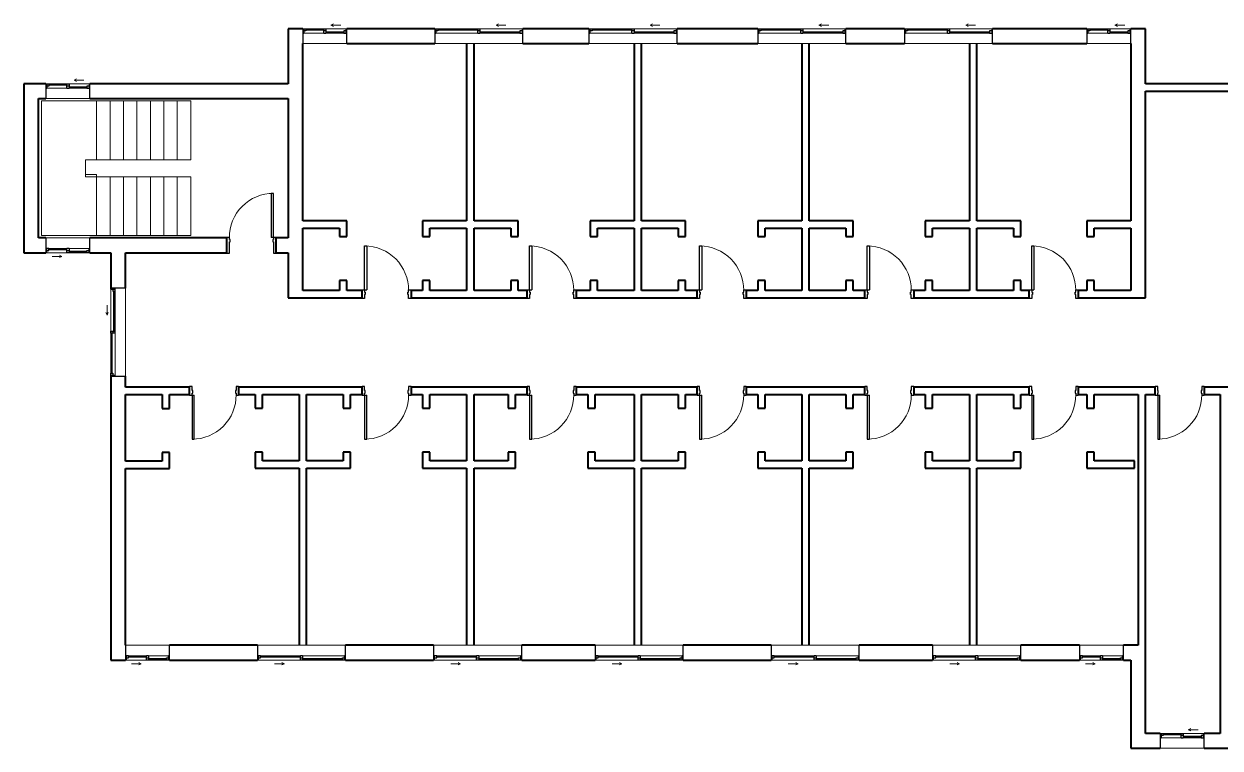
# Model space of a CAD drawing. Header units: inches. Extents: x -711 to 1394, y -778 to -186.
# Drawn here: x -711 to 267, y -778 to -186 of the extents above; entities that cross this region are included whole.
import ezdxf

# ---------------------------------------------------------------- set-up
doc = ezdxf.new("R2010")
doc.units = ezdxf.units.IN
doc.header["$MEASUREMENT"] = 0
for name, color, linetype, lineweight in [('A-DOOR', 31, 'Continuous', 15), ('A-DOOR-FRAM', 31, 'Continuous', 25), ('A-GLAZ', 151, 'Continuous', 15), ('A-WALL', 113, 'Continuous', 15), ('S-STRS', 31, 'Continuous', 9)]:
    doc.layers.add(name, color=color, linetype=linetype, lineweight=lineweight)

# ---------------------------------------------------------------- blocks, each defined once
blk = doc.blocks.new('Door-Single_CE_ - HM Door-2_ HM Frame-5162622-LEVEL 3 Map Export')
at = {"layer": 'A-DOOR'}
for p, q in [((18, 39.5), (16.25, 39.5)), ((16.25, 39.5), (16.25, 3.5)), ((18, 3.5), (18, 39.5)), ((16.25, 3.5), (18, 3.5))]:
    blk.add_line(p, q, dxfattribs=at)
at = {"layer": 'A-DOOR', "lineweight": 25}
for p, q in [((18, 39.5), (16.25, 39.5)), ((16.25, 39.5), (16.25, 3.5)), ((18, 3.5), (18, 39.5)), ((18, 3.5), (16.25, 3.5))]:
    blk.add_line(p, q, dxfattribs=at)
at = {"layer": 'A-DOOR', "lineweight": 9}
blk.add_arc((18, 3.5), 36, 90, 180.5, dxfattribs=at)
blk.add_arc((18, 3.5), 36, 90, 180.5, dxfattribs=at)
blk.add_arc((18, 3.5), 36, 90, 180.5, dxfattribs=at)
blk.add_arc((18, 3.5), 36, 90, 180.5, dxfattribs=at)
at = {"layer": 'A-DOOR-FRAM'}
for p, q in [((-18, 3.5), (-20, 3.5)), ((-20, 3.5), (-20, -3.5)), ((-18, 1.75), (-18, 3.5)), ((-17.5, 1.75), (-18, 1.75)), ((-17.5, -0.25), (-17.5, 1.75)), ((18, 1.75), (17.5, 1.75)), ((17.5, 1.75), (17.5, -0.25)), ((20, 3.5), (18, 3.5)), ((18, 3.5), (18, 1.75)), ((20, -3.5), (20, 3.5)), ((-20, -3.5), (-18, -3.5)), ((-18, -3.5), (-18, -0.25)), ((-18, -0.25), (-17.5, -0.25)), ((17.5, -0.25), (18, -0.25)), ((18, -0.25), (18, -3.5)), ((18, -3.5), (20, -3.5))]:
    blk.add_line(p, q, dxfattribs=at)
blk = doc.blocks.new('Door-Single_CE_ - HM Door-2_ HM Frame-5163379-LEVEL 3 Map Export')
at = {"layer": 'A-DOOR'}
for p, q in [((16.25, -39.5), (16.25, -3.5)), ((16.25, -3.5), (18, -3.5)), ((18, -3.5), (18, -39.5)), ((18, -39.5), (16.25, -39.5))]:
    blk.add_line(p, q, dxfattribs=at)
at = {"layer": 'A-DOOR', "lineweight": 25}
for p, q in [((16.25, -39.5), (16.25, -3.5)), ((18, -3.5), (16.25, -3.5)), ((18, -3.5), (18, -39.5)), ((18, -39.5), (16.25, -39.5))]:
    blk.add_line(p, q, dxfattribs=at)
at = {"layer": 'A-DOOR', "lineweight": 9}
blk.add_arc((18, -3.5), 36, 179.5, 270, dxfattribs=at)
blk.add_arc((18, -3.5), 36, 179.5, 270, dxfattribs=at)
blk.add_arc((18, -3.5), 36, 179.5, 270, dxfattribs=at)
blk.add_arc((18, -3.5), 36, 179.5, 270, dxfattribs=at)
at = {"layer": 'A-DOOR-FRAM'}
for p, q in [((-20, 3.5), (-18, 3.5)), ((-20, -3.5), (-20, 3.5)), ((-18, 3.5), (-18, 0.25)), ((-18, 0.25), (-17.5, 0.25)), ((-17.5, 0.25), (-17.5, -1.75)), ((17.5, 0.25), (18, 0.25)), ((17.5, -1.75), (17.5, 0.25)), ((18, 3.5), (20, 3.5)), ((18, 0.25), (18, 3.5)), ((20, 3.5), (20, -3.5)), ((-18, -3.5), (-20, -3.5)), ((-18, -1.75), (-18, -3.5)), ((-17.5, -1.75), (-18, -1.75)), ((18, -1.75), (17.5, -1.75)), ((18, -3.5), (18, -1.75)), ((20, -3.5), (18, -3.5))]:
    blk.add_line(p, q, dxfattribs=at)
blk = doc.blocks.new('Door-Single_CE_ - HM Door-2_ HM Frame-5164562-LEVEL 3 Map Export')
at = {"layer": 'A-DOOR'}
for p, q in [((18, 42.5), (16.25, 42.5)), ((16.25, 42.5), (16.25, 6.5)), ((18, 6.5), (18, 42.5)), ((16.25, 6.5), (18, 6.5))]:
    blk.add_line(p, q, dxfattribs=at)
at = {"layer": 'A-DOOR', "lineweight": 25}
for p, q in [((18, 42.5), (16.25, 42.5)), ((16.25, 42.5), (16.25, 6.5)), ((18, 6.5), (18, 42.5)), ((18, 6.5), (16.25, 6.5))]:
    blk.add_line(p, q, dxfattribs=at)
at = {"layer": 'A-DOOR', "lineweight": 9}
blk.add_arc((18, 6.5), 36, 90, 180.5, dxfattribs=at)
blk.add_arc((18, 6.5), 36, 90, 180.5, dxfattribs=at)
blk.add_arc((18, 6.5), 36, 90, 180.5, dxfattribs=at)
blk.add_arc((18, 6.5), 36, 90, 180.5, dxfattribs=at)
at = {"layer": 'A-DOOR-FRAM'}
for p, q in [((-18, 6.5), (-20, 6.5)), ((-20, 6.5), (-20, -6.5)), ((-18, 4.75), (-18, 6.5)), ((-17.5, 4.75), (-18, 4.75)), ((-18, -6.5), (-18, 2.75)), ((-18, 2.75), (-17.5, 2.75)), ((-17.5, 2.75), (-17.5, 4.75)), ((18, 4.75), (17.5, 4.75)), ((17.5, 4.75), (17.5, 2.75)), ((17.5, 2.75), (18, 2.75)), ((20, 6.5), (18, 6.5)), ((18, 6.5), (18, 4.75)), ((18, 2.75), (18, -6.5)), ((20, -6.5), (20, 6.5)), ((-20, -6.5), (-18, -6.5)), ((18, -6.5), (20, -6.5))]:
    blk.add_line(p, q, dxfattribs=at)
blk = doc.blocks.new('Window-Sliding-Double - 72_ x 60_-5200978-LEVEL 3 Map Export')
at = {"layer": 'A-GLAZ'}
for p, q in [((14, 8.85), (16, 9.85)), ((36, 5.85), (-36, 5.85)), ((14, 8.85), (16, 7.85)), ((14, 8.85), (22, 8.85)), ((-36, -6.15), (36, -6.15))]:
    blk.add_line(p, q, dxfattribs=at)
at = {"layer": 'A-GLAZ', "lineweight": 25}
for p, q in [((-36, 5.85), (-36, -6.15)), ((-36, 5.85), (-33.5, 5.85)), ((-36, 2.35), (-35.25, 2.35)), ((-35.25, 5.85), (-35.25, 2.35)), ((-33.5, 4.1), (-35.25, 4.1)), ((-33.5, 5.85), (-33.5, 4.1)), ((-0.875, 2.35), (-0.875, 5.85)), ((-0.875, 5.85), (0.875, 5.85)), ((0.875, 4.1), (-0.875, 4.1)), ((-0.875, 2.35), (0.875, 2.35)), ((0.875, 5.85), (0.875, 2.35)), ((33.5, 4.1), (33.5, 2.35)), ((35.25, 4.1), (33.5, 4.1)), ((33.5, 2.35), (36, 2.35)), ((35.25, 5.85), (36, 5.85)), ((35.25, 5.85), (35.25, 2.35)), ((36, -6.15), (36, 5.85))]:
    blk.add_line(p, q, dxfattribs=at)
at = {"layer": 'A-GLAZ', "lineweight": 9}
for p, q in [((-35.25, 2.35), (-0.875, 2.35)), ((-33.5, 5.85), (-0.875, 5.85)), ((0.875, 5.85), (35.25, 5.85)), ((0.875, 2.35), (33.5, 2.35))]:
    blk.add_line(p, q, dxfattribs=at)
at = {"layer": 'A-GLAZ', "lineweight": 35}
for p, q in [((-33.5, 4.975), (-0.875, 4.975)), ((0.875, 3.225), (33.5, 3.225))]:
    blk.add_line(p, q, dxfattribs=at)
blk = doc.blocks.new('Window-Sliding-Double - 36_ x 36_-5202259-LEVEL 3 Map Export')
at = {"layer": 'A-GLAZ'}
for p, q in [((5, 8.85), (7, 9.85)), ((18, 5.85), (-18, 5.85)), ((5, 8.85), (7, 7.85)), ((5, 8.85), (13, 8.85)), ((-18, -6.15), (18, -6.15))]:
    blk.add_line(p, q, dxfattribs=at)
at = {"layer": 'A-GLAZ', "lineweight": 25}
for p, q in [((-18, 5.85), (-18, -6.15)), ((-18, 5.85), (-15.5, 5.85)), ((-18, 2.35), (-17.25, 2.35)), ((-17.25, 5.85), (-17.25, 2.35)), ((-15.5, 4.1), (-17.25, 4.1)), ((-15.5, 5.85), (-15.5, 4.1)), ((-0.875, 2.35), (-0.875, 5.85)), ((-0.875, 5.85), (0.875, 5.85)), ((0.875, 4.1), (-0.875, 4.1)), ((-0.875, 2.35), (0.875, 2.35)), ((0.875, 5.85), (0.875, 2.35)), ((15.5, 4.1), (15.5, 2.35)), ((17.25, 4.1), (15.5, 4.1)), ((15.5, 2.35), (18, 2.35)), ((17.25, 5.85), (18, 5.85)), ((17.25, 5.85), (17.25, 2.35)), ((18, -6.15), (18, 5.85))]:
    blk.add_line(p, q, dxfattribs=at)
at = {"layer": 'A-GLAZ', "lineweight": 9}
for p, q in [((-17.25, 2.35), (-0.875, 2.35)), ((-15.5, 5.85), (-0.875, 5.85)), ((0.875, 5.85), (17.25, 5.85)), ((0.875, 2.35), (15.5, 2.35))]:
    blk.add_line(p, q, dxfattribs=at)
at = {"layer": 'A-GLAZ', "lineweight": 35}
for p, q in [((-15.5, 4.975), (-0.875, 4.975)), ((0.875, 3.225), (15.5, 3.225))]:
    blk.add_line(p, q, dxfattribs=at)

msp = doc.modelspace()

# ---------------------------------------------------------------- linework, layer by layer
at = {"layer": 'A-WALL', "lineweight": 40}
for p, q in [((-483.13, -189.79), (-495.13, -189.79)), ((-495.13, -189.79), (-495.13, -234.79)), ((-375.12, -189.79), (-447.13, -189.79)), ((-249.12, -189.79), (-303.12, -189.79)), ((-111.13, -189.79), (-177.13, -189.79)), ((8.87, -189.79), (-39.13, -189.79)), ((157.87, -189.79), (80.87, -189.79)), ((205.87, -189.79), (193.87, -189.79)), ((205.87, -234.79), (205.87, -189.79)), ((-483.13, -346.63), (-483.13, -201.79)), ((-447.13, -201.79), (-375.12, -201.79)), ((-349.13, -201.79), (-349.13, -346.63)), ((-343.13, -346.63), (-343.13, -201.79)), ((-303.12, -201.79), (-249.12, -201.79)), ((-212.13, -201.79), (-212.13, -346.63)), ((-206.13, -346.63), (-206.13, -201.79)), ((-177.13, -201.79), (-111.13, -201.79)), ((-75.13, -201.79), (-75.13, -346.63)), ((-69.13, -346.63), (-69.13, -201.79)), ((-39.13, -201.79), (8.87, -201.79)), ((61.87, -201.79), (61.87, -346.63)), ((67.87, -346.63), (67.87, -201.79)), ((80.87, -201.79), (157.87, -201.79)), ((193.87, -201.79), (193.87, -346.63)), ((-711.13, -234.79), (-711.13, -372.79)), ((-693.13, -234.79), (-711.13, -234.79)), ((-495.13, -234.79), (-657.13, -234.79)), ((469.87, -234.79), (205.87, -234.79)), ((205.87, -409.79), (205.87, -240.79)), ((205.87, -240.79), (469.87, -240.79)), ((-699.13, -360.79), (-699.13, -246.79)), ((-699.13, -246.79), (-693.13, -246.79)), ((-657.13, -246.79), (-495.13, -246.79)), ((-495.13, -246.79), (-495.13, -360.79)), ((-447.13, -346.63), (-483.13, -346.63)), ((-447.13, -359.63), (-447.13, -346.63)), ((-349.13, -346.63), (-385.13, -346.63)), ((-385.13, -346.63), (-385.13, -359.63)), ((-307.13, -346.63), (-343.13, -346.63)), ((-307.13, -359.63), (-307.13, -346.63)), ((-212.13, -346.63), (-248.13, -346.63)), ((-248.13, -346.63), (-248.13, -359.63)), ((-170.13, -346.63), (-206.13, -346.63)), ((-170.13, -359.63), (-170.13, -346.63)), ((-75.13, -346.63), (-111.13, -346.63)), ((-111.13, -346.63), (-111.13, -359.63)), ((-33.13, -346.63), (-69.13, -346.63)), ((-33.13, -359.63), (-33.13, -346.63)), ((61.87, -346.63), (25.87, -346.63)), ((25.87, -346.63), (25.87, -359.63)), ((103.87, -346.63), (67.87, -346.63)), ((103.87, -359.63), (103.87, -346.63)), ((193.87, -346.63), (157.87, -346.63)), ((157.87, -346.63), (157.87, -359.63)), ((-693.13, -360.79), (-699.13, -360.79)), ((-545.13, -360.79), (-657.13, -360.79)), ((-545.13, -372.79), (-545.13, -360.79)), ((-495.13, -360.79), (-505.13, -360.79)), ((-505.13, -360.79), (-505.13, -372.79)), ((-483.13, -403.79), (-483.13, -352.63)), ((-483.13, -352.63), (-453.13, -352.63)), ((-453.13, -352.63), (-453.13, -359.63)), ((-453.13, -359.63), (-447.13, -359.63)), ((-385.13, -359.63), (-379.13, -359.63)), ((-379.13, -352.63), (-349.13, -352.63)), ((-379.13, -359.63), (-379.13, -352.63)), ((-349.13, -352.63), (-349.13, -403.79)), ((-343.13, -403.79), (-343.13, -352.63)), ((-343.13, -352.63), (-313.13, -352.63)), ((-313.13, -352.63), (-313.13, -359.63)), ((-313.13, -359.63), (-307.13, -359.63)), ((-248.13, -359.63), (-242.13, -359.63)), ((-242.13, -352.63), (-212.13, -352.63)), ((-242.13, -359.63), (-242.13, -352.63)), ((-212.13, -352.63), (-212.13, -403.79)), ((-206.13, -352.63), (-176.13, -352.63)), ((-206.13, -403.79), (-206.13, -352.63)), ((-176.13, -352.63), (-176.13, -359.63)), ((-176.13, -359.63), (-170.13, -359.63)), ((-111.13, -359.63), (-105.13, -359.63)), ((-105.13, -352.63), (-75.13, -352.63)), ((-105.13, -359.63), (-105.13, -352.63)), ((-75.13, -352.63), (-75.13, -403.79)), ((-69.13, -403.79), (-69.13, -352.63)), ((-69.13, -352.63), (-39.13, -352.63)), ((-39.13, -352.63), (-39.13, -359.63)), ((-39.13, -359.63), (-33.13, -359.63)), ((25.87, -359.63), (31.87, -359.63)), ((31.87, -352.63), (61.87, -352.63)), ((31.87, -359.63), (31.87, -352.63)), ((61.87, -352.63), (61.87, -403.79)), ((67.87, -403.79), (67.87, -352.63)), ((67.87, -352.63), (97.87, -352.63)), ((97.87, -352.63), (97.87, -359.63)), ((97.87, -359.63), (103.87, -359.63)), ((157.87, -359.63), (163.87, -359.63)), ((163.87, -352.63), (193.87, -352.63)), ((163.87, -359.63), (163.87, -352.63)), ((193.87, -352.63), (193.87, -403.79)), ((-711.13, -372.79), (-693.13, -372.79)), ((-657.13, -372.79), (-640.13, -372.79)), ((-640.13, -372.79), (-640.13, -401.79)), ((-628.13, -401.79), (-628.13, -372.79)), ((-628.13, -372.79), (-545.13, -372.79)), ((-505.13, -372.79), (-495.13, -372.79)), ((-495.13, -372.79), (-495.13, -409.79)), ((-447.13, -395.63), (-453.13, -395.63)), ((-453.13, -395.63), (-453.13, -403.79)), ((-447.13, -403.79), (-447.13, -395.63)), ((-379.13, -395.63), (-385.13, -395.63)), ((-385.13, -395.63), (-385.13, -403.79)), ((-379.13, -403.79), (-379.13, -395.63)), ((-307.13, -395.63), (-313.13, -395.63)), ((-313.13, -395.63), (-313.13, -403.79)), ((-307.13, -403.79), (-307.13, -395.63)), ((-242.13, -395.63), (-248.13, -395.63)), ((-248.13, -395.63), (-248.13, -403.79)), ((-242.13, -403.79), (-242.13, -395.63)), ((-170.13, -395.63), (-176.13, -395.63)), ((-176.13, -395.63), (-176.13, -403.79)), ((-170.13, -403.79), (-170.13, -395.63)), ((-105.13, -395.63), (-111.13, -395.63)), ((-111.13, -395.63), (-111.13, -403.79)), ((-105.13, -403.79), (-105.13, -395.63)), ((-33.13, -395.63), (-39.13, -395.63)), ((-39.13, -395.63), (-39.13, -403.79)), ((-33.13, -403.79), (-33.13, -395.63)), ((31.87, -395.63), (25.87, -395.63)), ((25.87, -395.63), (25.87, -403.79)), ((31.87, -403.79), (31.87, -395.63)), ((103.87, -395.63), (97.87, -395.63)), ((97.87, -395.63), (97.87, -403.79)), ((103.87, -403.79), (103.87, -395.63)), ((163.87, -395.63), (157.87, -395.63)), ((157.87, -395.63), (157.87, -403.79)), ((163.87, -403.79), (163.87, -395.63)), ((-495.13, -409.79), (-434.63, -409.79)), ((-453.13, -403.79), (-483.13, -403.79)), ((-434.63, -403.79), (-447.13, -403.79)), ((-434.63, -409.79), (-434.63, -403.79)), ((-385.13, -403.79), (-394.63, -403.79)), ((-394.63, -403.79), (-394.63, -409.79)), ((-394.63, -409.79), (-299.63, -409.79)), ((-349.13, -403.79), (-379.13, -403.79)), ((-313.13, -403.79), (-343.13, -403.79)), ((-299.63, -403.79), (-307.13, -403.79)), ((-299.63, -409.79), (-299.63, -403.79)), ((-248.13, -403.79), (-259.63, -403.79)), ((-259.63, -403.79), (-259.63, -409.79)), ((-259.63, -409.79), (-160.63, -409.79)), ((-212.13, -403.79), (-242.13, -403.79)), ((-176.13, -403.79), (-206.13, -403.79)), ((-160.63, -403.79), (-170.13, -403.79)), ((-160.63, -409.79), (-160.63, -403.79)), ((-111.13, -403.79), (-120.63, -403.79)), ((-120.63, -403.79), (-120.63, -409.79)), ((-120.63, -409.79), (-23.62, -409.79)), ((-75.13, -403.79), (-105.13, -403.79)), ((-39.13, -403.79), (-69.13, -403.79)), ((-23.62, -403.79), (-33.13, -403.79)), ((-23.62, -409.79), (-23.62, -403.79)), ((25.87, -403.79), (16.38, -403.79)), ((16.38, -403.79), (16.38, -409.79)), ((16.38, -409.79), (110.88, -409.79)), ((61.87, -403.79), (31.87, -403.79)), ((97.87, -403.79), (67.87, -403.79)), ((110.88, -403.79), (103.87, -403.79)), ((110.88, -409.79), (110.88, -403.79)), ((157.87, -403.79), (150.88, -403.79)), ((150.88, -403.79), (150.88, -409.79)), ((150.88, -409.79), (205.87, -409.79)), ((193.87, -403.79), (163.87, -403.79)), ((-640.13, -473.79), (-640.13, -705.79)), ((-628.13, -482.79), (-628.13, -473.79)), ((-575.62, -482.79), (-628.13, -482.79)), ((-628.13, -543.15), (-628.13, -488.79)), ((-628.13, -488.79), (-598.13, -488.79)), ((-598.13, -488.79), (-598.13, -500.15)), ((-592.13, -488.79), (-575.62, -488.79)), ((-592.13, -500.15), (-592.13, -488.79)), ((-575.62, -488.79), (-575.62, -482.79)), ((-434.63, -482.79), (-535.62, -482.79)), ((-535.62, -482.79), (-535.62, -488.79)), ((-535.62, -488.79), (-522.13, -488.79)), ((-522.13, -488.79), (-522.13, -499.94)), ((-516.13, -488.79), (-486.13, -488.79)), ((-516.13, -499.94), (-516.13, -488.79)), ((-486.13, -488.79), (-486.13, -542.94)), ((-480.13, -488.79), (-450.13, -488.79)), ((-480.13, -542.94), (-480.13, -488.79)), ((-450.13, -488.79), (-450.13, -499.94)), ((-444.13, -488.79), (-434.63, -488.79)), ((-444.13, -499.94), (-444.13, -488.79)), ((-434.63, -488.79), (-434.63, -482.79)), ((-299.63, -482.79), (-394.63, -482.79)), ((-394.63, -482.79), (-394.63, -488.79)), ((-394.63, -488.79), (-385.13, -488.79)), ((-385.13, -488.79), (-385.13, -499.94)), ((-379.13, -488.79), (-349.13, -488.79)), ((-379.13, -499.94), (-379.13, -488.79)), ((-349.13, -488.79), (-349.13, -542.94)), ((-343.13, -488.79), (-315.13, -488.79)), ((-343.13, -542.94), (-343.13, -488.79)), ((-315.13, -488.79), (-315.13, -499.94)), ((-309.13, -488.79), (-299.63, -488.79)), ((-309.13, -499.94), (-309.13, -488.79)), ((-299.63, -488.79), (-299.63, -482.79)), ((-160.63, -482.79), (-259.63, -482.79)), ((-259.63, -482.79), (-259.63, -488.79)), ((-259.63, -488.79), (-250.13, -488.79)), ((-250.13, -488.79), (-250.13, -499.94)), ((-244.13, -488.79), (-212.13, -488.79)), ((-244.13, -499.94), (-244.13, -488.79)), ((-212.13, -488.79), (-212.13, -542.94)), ((-206.13, -488.79), (-176.13, -488.79)), ((-206.13, -542.94), (-206.13, -488.79)), ((-176.13, -488.79), (-176.13, -499.94)), ((-170.13, -488.79), (-160.63, -488.79)), ((-170.13, -499.94), (-170.13, -488.79)), ((-160.63, -488.79), (-160.63, -482.79)), ((-23.62, -482.79), (-120.63, -482.79)), ((-120.63, -482.79), (-120.63, -488.79)), ((-120.63, -488.79), (-111.13, -488.79)), ((-111.13, -488.79), (-111.13, -499.94)), ((-105.13, -488.79), (-75.13, -488.79)), ((-105.13, -499.94), (-105.13, -488.79)), ((-75.13, -488.79), (-75.13, -542.94)), ((-69.13, -488.79), (-39.13, -488.79)), ((-69.13, -542.94), (-69.13, -488.79)), ((-39.13, -488.79), (-39.13, -499.94)), ((-33.13, -488.79), (-23.62, -488.79)), ((-33.13, -499.94), (-33.13, -488.79)), ((-23.62, -488.79), (-23.62, -482.79)), ((110.88, -482.79), (16.38, -482.79)), ((16.38, -482.79), (16.38, -488.79)), ((16.38, -488.79), (25.87, -488.79)), ((25.87, -488.79), (25.87, -499.94)), ((31.87, -488.79), (61.87, -488.79)), ((31.87, -499.94), (31.87, -488.79)), ((61.87, -488.79), (61.87, -542.94)), ((67.87, -488.79), (97.87, -488.79)), ((67.87, -542.94), (67.87, -488.79)), ((97.87, -488.79), (97.87, -499.94)), ((103.87, -488.79), (110.88, -488.79)), ((103.87, -499.94), (103.87, -488.79)), ((110.88, -488.79), (110.88, -482.79)), ((213.88, -482.79), (150.88, -482.79)), ((150.88, -482.79), (150.88, -488.79)), ((150.88, -488.79), (157.87, -488.79)), ((157.87, -488.79), (157.87, -499.94)), ((163.87, -488.79), (199.87, -488.79)), ((163.87, -499.94), (163.87, -488.79)), ((199.87, -488.79), (199.87, -693.79)), ((205.87, -765.79), (205.87, -488.79)), ((205.87, -488.79), (213.88, -488.79)), ((213.88, -488.79), (213.88, -482.79)), ((289.38, -482.79), (253.87, -482.79)), ((253.87, -482.79), (253.87, -488.79)), ((253.87, -488.79), (266.87, -488.79)), ((266.87, -488.79), (266.87, -765.79)), ((-598.13, -500.15), (-592.13, -500.15)), ((-522.13, -499.94), (-516.13, -499.94)), ((-450.13, -499.94), (-444.13, -499.94)), ((-385.13, -499.94), (-379.13, -499.94)), ((-315.13, -499.94), (-309.13, -499.94)), ((-250.13, -499.94), (-244.13, -499.94)), ((-176.13, -499.94), (-170.13, -499.94)), ((-111.13, -499.94), (-105.13, -499.94)), ((-39.13, -499.94), (-33.13, -499.94)), ((25.87, -499.94), (31.87, -499.94)), ((97.87, -499.94), (103.87, -499.94)), ((157.87, -499.94), (163.87, -499.94)), ((-598.13, -536.15), (-598.13, -543.15)), ((-592.13, -536.15), (-598.13, -536.15)), ((-592.13, -549.15), (-592.13, -536.15)), ((-522.13, -535.94), (-522.13, -548.94)), ((-516.13, -535.94), (-522.13, -535.94)), ((-516.13, -542.94), (-516.13, -535.94)), ((-450.13, -535.94), (-450.13, -542.94)), ((-444.13, -535.94), (-450.13, -535.94)), ((-444.13, -548.94), (-444.13, -535.94)), ((-385.13, -535.94), (-385.13, -548.94)), ((-379.13, -535.94), (-385.13, -535.94)), ((-379.13, -542.94), (-379.13, -535.94)), ((-315.13, -535.94), (-315.13, -542.94)), ((-309.13, -535.94), (-315.13, -535.94)), ((-309.13, -548.94), (-309.13, -535.94)), ((-250.13, -535.94), (-250.13, -548.94)), ((-244.13, -535.94), (-250.13, -535.94)), ((-244.13, -542.94), (-244.13, -535.94)), ((-176.13, -535.94), (-176.13, -542.94)), ((-170.13, -535.94), (-176.13, -535.94)), ((-170.13, -548.94), (-170.13, -535.94)), ((-111.13, -535.94), (-111.13, -548.94)), ((-105.13, -535.94), (-111.13, -535.94)), ((-105.13, -542.94), (-105.13, -535.94)), ((-39.13, -535.94), (-39.13, -542.94)), ((-33.13, -535.94), (-39.13, -535.94)), ((-33.13, -548.94), (-33.13, -535.94)), ((25.87, -535.94), (25.87, -548.94)), ((31.87, -535.94), (25.87, -535.94)), ((31.87, -542.94), (31.87, -535.94)), ((97.87, -535.94), (97.87, -542.94)), ((103.87, -535.94), (97.87, -535.94)), ((103.87, -548.94), (103.87, -535.94)), ((157.87, -535.94), (157.87, -548.94)), ((163.87, -535.94), (157.87, -535.94)), ((163.87, -542.94), (163.87, -535.94)), ((-598.13, -543.15), (-628.13, -543.15)), ((-486.13, -542.94), (-516.13, -542.94)), ((-450.13, -542.94), (-480.13, -542.94)), ((-349.13, -542.94), (-379.13, -542.94)), ((-315.13, -542.94), (-343.13, -542.94)), ((-212.13, -542.94), (-244.13, -542.94)), ((-176.13, -542.94), (-206.13, -542.94)), ((-75.13, -542.94), (-105.13, -542.94)), ((-39.13, -542.94), (-69.13, -542.94)), ((61.87, -542.94), (31.87, -542.94)), ((97.87, -542.94), (67.87, -542.94)), ((196.87, -542.94), (163.87, -542.94)), ((196.87, -548.94), (196.87, -542.94)), ((-628.13, -693.79), (-628.13, -549.15)), ((-628.13, -549.15), (-592.13, -549.15)), ((-522.13, -548.94), (-486.13, -548.94)), ((-486.13, -548.94), (-486.13, -693.79)), ((-480.13, -693.79), (-480.13, -548.94)), ((-480.13, -548.94), (-444.13, -548.94)), ((-385.13, -548.94), (-349.13, -548.94)), ((-349.13, -548.94), (-349.13, -693.79)), ((-343.13, -548.94), (-309.13, -548.94)), ((-343.13, -693.79), (-343.13, -548.94)), ((-250.13, -548.94), (-212.13, -548.94)), ((-212.13, -548.94), (-212.13, -693.79)), ((-206.13, -693.79), (-206.13, -548.94)), ((-206.13, -548.94), (-170.13, -548.94)), ((-111.13, -548.94), (-75.13, -548.94)), ((-75.13, -548.94), (-75.13, -693.79)), ((-69.13, -693.79), (-69.13, -548.94)), ((-69.13, -548.94), (-33.13, -548.94)), ((25.87, -548.94), (61.87, -548.94)), ((61.87, -548.94), (61.87, -693.79)), ((67.87, -693.79), (67.87, -548.94)), ((67.87, -548.94), (103.87, -548.94)), ((157.87, -548.94), (196.87, -548.94)), ((-520.13, -693.79), (-592.13, -693.79)), ((-376.13, -693.79), (-448.13, -693.79)), ((-244.13, -693.79), (-304.13, -693.79)), ((-100.13, -693.79), (-172.13, -693.79)), ((31.87, -693.79), (-28.13, -693.79)), ((151.87, -693.79), (103.87, -693.79)), ((199.87, -693.79), (187.87, -693.79)), ((-640.13, -705.79), (-628.13, -705.79)), ((-592.13, -705.79), (-520.13, -705.79)), ((-448.13, -705.79), (-376.13, -705.79)), ((-304.13, -705.79), (-244.13, -705.79)), ((-172.13, -705.79), (-100.13, -705.79)), ((-28.13, -705.79), (31.87, -705.79)), ((103.87, -705.79), (151.87, -705.79)), ((187.87, -705.79), (193.87, -705.79)), ((193.87, -705.79), (193.87, -777.79)), ((217.87, -765.79), (205.87, -765.79)), ((266.87, -765.79), (253.87, -765.79)), ((193.87, -777.79), (217.87, -777.79)), ((253.87, -777.79), (481.87, -777.79))]:
    msp.add_line(p, q, dxfattribs=at)
at = {"layer": 'S-STRS'}
for p, q in [((-696.74, -248.79), (-696.74, -358.79)), ((-651.74, -248.79), (-696.74, -248.79)), ((-651.74, -296.79), (-651.74, -248.79)), ((-640.74, -248.79), (-651.74, -248.79)), ((-629.74, -248.79), (-640.74, -248.79)), ((-640.74, -296.79), (-640.74, -248.79)), ((-618.74, -248.79), (-629.74, -248.79)), ((-629.74, -296.79), (-629.74, -248.79)), ((-607.74, -248.79), (-618.74, -248.79)), ((-618.74, -296.79), (-618.74, -248.79)), ((-596.74, -248.79), (-607.74, -248.79)), ((-607.74, -296.79), (-607.74, -248.79)), ((-585.74, -248.79), (-596.74, -248.79)), ((-596.74, -296.79), (-596.74, -248.79)), ((-574.74, -248.79), (-585.74, -248.79)), ((-585.74, -296.79), (-585.74, -248.79)), ((-574.74, -296.79), (-574.74, -248.79)), ((-660.74, -296.79), (-651.74, -296.79)), ((-660.74, -308.79), (-660.74, -296.79)), ((-640.74, -296.79), (-651.74, -296.79)), ((-629.74, -296.79), (-640.74, -296.79)), ((-618.74, -296.79), (-629.74, -296.79)), ((-607.74, -296.79), (-618.74, -296.79)), ((-596.74, -296.79), (-607.74, -296.79)), ((-585.74, -296.79), (-596.74, -296.79)), ((-574.74, -296.79), (-585.74, -296.79)), ((-660.74, -308.79), (-660.74, -310.79)), ((-651.74, -308.79), (-660.74, -308.79)), ((-651.74, -310.79), (-660.74, -310.79)), ((-651.74, -310.79), (-651.74, -308.79)), ((-651.74, -310.79), (-651.74, -358.79)), ((-651.74, -310.79), (-640.74, -310.79)), ((-640.74, -310.79), (-629.74, -310.79)), ((-640.74, -310.79), (-640.74, -358.79)), ((-629.74, -310.79), (-618.74, -310.79)), ((-629.74, -310.79), (-629.74, -358.79)), ((-618.74, -310.79), (-607.74, -310.79)), ((-618.74, -310.79), (-618.74, -358.79)), ((-607.74, -310.79), (-596.74, -310.79)), ((-607.74, -310.79), (-607.74, -358.79)), ((-596.74, -310.79), (-585.74, -310.79)), ((-596.74, -310.79), (-596.74, -358.79)), ((-585.74, -310.79), (-574.74, -310.79)), ((-585.74, -310.79), (-585.74, -358.79)), ((-574.74, -310.79), (-574.74, -358.79)), ((-696.74, -358.79), (-651.74, -358.79)), ((-651.74, -358.79), (-640.74, -358.79)), ((-640.74, -358.79), (-629.74, -358.79)), ((-629.74, -358.79), (-618.74, -358.79)), ((-618.74, -358.79), (-607.74, -358.79)), ((-607.74, -358.79), (-596.74, -358.79)), ((-596.74, -358.79), (-585.74, -358.79)), ((-585.74, -358.79), (-574.74, -358.79))]:
    msp.add_line(p, q, dxfattribs=at)

# ---------------------------------------------------------------- block references
at = {"layer": 'A-DOOR', "lineweight": 9}
msp.add_blockref('Door-Single_CE_ - HM Door-2_ HM Frame-5164562-LEVEL 3 Map Export', (-525.13, -366.79), dxfattribs=at)
at = {"layer": 'A-DOOR', "lineweight": 9, "rotation": 180}
for name, p in [('Door-Single_CE_ - HM Door-2_ HM Frame-5163379-LEVEL 3 Map Export', (-414.63, -406.79)), ('Door-Single_CE_ - HM Door-2_ HM Frame-5163379-LEVEL 3 Map Export', (-279.63, -406.79)), ('Door-Single_CE_ - HM Door-2_ HM Frame-5163379-LEVEL 3 Map Export', (-140.63, -406.79)), ('Door-Single_CE_ - HM Door-2_ HM Frame-5163379-LEVEL 3 Map Export', (-3.62, -406.79)), ('Door-Single_CE_ - HM Door-2_ HM Frame-5163379-LEVEL 3 Map Export', (130.88, -406.79)), ('Door-Single_CE_ - HM Door-2_ HM Frame-5162622-LEVEL 3 Map Export', (-555.62, -485.79)), ('Door-Single_CE_ - HM Door-2_ HM Frame-5162622-LEVEL 3 Map Export', (-414.63, -485.79)), ('Door-Single_CE_ - HM Door-2_ HM Frame-5162622-LEVEL 3 Map Export', (-279.63, -485.79)), ('Door-Single_CE_ - HM Door-2_ HM Frame-5162622-LEVEL 3 Map Export', (-140.63, -485.79)), ('Door-Single_CE_ - HM Door-2_ HM Frame-5162622-LEVEL 3 Map Export', (-3.62, -485.79)), ('Door-Single_CE_ - HM Door-2_ HM Frame-5162622-LEVEL 3 Map Export', (130.88, -485.79)), ('Door-Single_CE_ - HM Door-2_ HM Frame-5162622-LEVEL 3 Map Export', (233.88, -485.79))]:
    msp.add_blockref(name, p, dxfattribs=at)
at = {"layer": 'A-GLAZ'}
for name, p in [('Window-Sliding-Double - 36_ x 36_-5202259-LEVEL 3 Map Export', (-465.13, -195.64)), ('Window-Sliding-Double - 72_ x 60_-5200978-LEVEL 3 Map Export', (-339.12, -195.64)), ('Window-Sliding-Double - 72_ x 60_-5200978-LEVEL 3 Map Export', (-213.12, -195.64)), ('Window-Sliding-Double - 72_ x 60_-5200978-LEVEL 3 Map Export', (-75.13, -195.64)), ('Window-Sliding-Double - 72_ x 60_-5200978-LEVEL 3 Map Export', (44.88, -195.64)), ('Window-Sliding-Double - 36_ x 36_-5202259-LEVEL 3 Map Export', (175.87, -195.64)), ('Window-Sliding-Double - 36_ x 36_-5202259-LEVEL 3 Map Export', (-675.13, -240.64)), ('Window-Sliding-Double - 36_ x 36_-5202259-LEVEL 3 Map Export', (235.87, -771.64))]:
    msp.add_blockref(name, p, dxfattribs=at)
for name, p, rotation in [('Window-Sliding-Double - 36_ x 36_-5202259-LEVEL 3 Map Export', (-675.13, -366.94), 180), ('Window-Sliding-Double - 72_ x 60_-5200978-LEVEL 3 Map Export', (-634.28, -437.79), 89.99999999999982), ('Window-Sliding-Double - 36_ x 36_-5202259-LEVEL 3 Map Export', (-610.13, -699.94), 180), ('Window-Sliding-Double - 72_ x 60_-5200978-LEVEL 3 Map Export', (-484.13, -699.94), 180), ('Window-Sliding-Double - 72_ x 60_-5200978-LEVEL 3 Map Export', (-340.13, -699.94), 180), ('Window-Sliding-Double - 72_ x 60_-5200978-LEVEL 3 Map Export', (-208.13, -699.94), 180), ('Window-Sliding-Double - 72_ x 60_-5200978-LEVEL 3 Map Export', (-64.13, -699.94), 180), ('Window-Sliding-Double - 72_ x 60_-5200978-LEVEL 3 Map Export', (67.87, -699.94), 180), ('Window-Sliding-Double - 36_ x 36_-5202259-LEVEL 3 Map Export', (169.87, -699.94), 180)]:
    msp.add_blockref(name, p, dxfattribs=dict(at, rotation=rotation))

doc.saveas('drawing.dxf')
